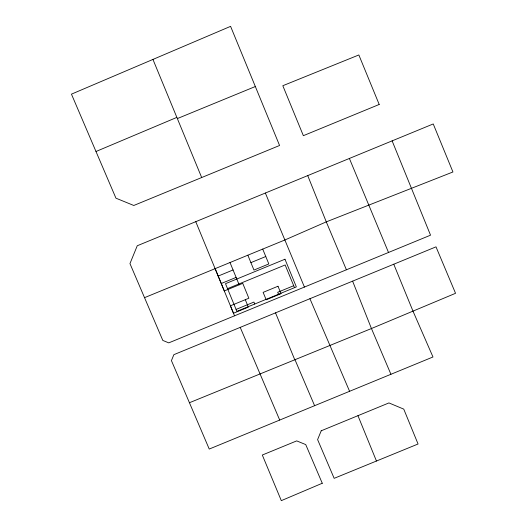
<?xml version="1.0" encoding="UTF-8"?>
<svg xmlns="http://www.w3.org/2000/svg" width="527" height="527" viewBox="0 0 527 527"><rect width="100%" height="100%" fill="white"/><g stroke="black" fill="none" stroke-linecap="round" stroke-linejoin="round"><path stroke-width="0.79" d="M95.98 151.499L176.861 117.389M392.121 140.861L430.539 235.18L168.765 342.873L162.817 340.429L129.958 263.599L137.257 245.753L433.24 123.95L452.943 171.98L326.285 221.867L284.975 239.937L144.523 297.669M177.349 118.582L255.332 86.527L279.573 145.485L133.786 205.477L115.947 198.178L71.455 94.149L230.582 26.35L255.332 86.527M218.198 276.076L233.066 269.962M250.905 262.63L265.773 256.517M221.254 283.506L236.122 277.393M227.539 288.644L285.153 264.969L294.514 287.663M236.076 309.415L253.922 302.076L254.725 304.026M293.71 285.713L277.709 292.294L278.513 294.244M393.761 264.205L413.049 311.273L432.983 356.983L209.239 449.057L171.433 360.62L173.87 354.671L436 246.847L455.545 293.302L371.449 328.532L189.43 402.727M309.922 298.704L349.592 391.317M390.929 374.282L371.449 328.532L352.609 281.148M294.975 359.684L314.612 405.718M240.226 327.379L279.705 420.059M346.41 269.798L326.285 221.867L307.735 175.61M265.364 193.034L304.422 287.063M349.394 158.475L388.518 252.473M152.949 59.432L201.683 177.54M195.767 221.676L234.535 315.805M262.716 249.087L268.829 263.948L253.961 270.061L247.848 255.2M275.522 312.847L294.777 359.783M230.009 262.532L239.179 284.83M245.292 299.692L248.349 307.129L233.481 313.242L230.424 305.805L248.856 298.229L242.743 283.361L224.311 290.944L215.141 268.645M357.952 415.684L376.462 461.046M321.207 430.796L317.603 439.604L334.158 478.338L418.063 444.004L403.761 409.13L388.939 402.924L321.207 430.796M322.267 483.259L281.313 500.65L262.308 455.032L296.708 440.888L305.739 444.584L322.267 483.259M379.196 104.465L303.361 135.683L282.821 85.723L358.847 54.96L379.196 104.465M284.975 259.225L225.497 283.684L236.88 311.365L296.358 286.905L284.975 259.225M277.992 286.247L263.131 292.36L266.188 299.791L281.049 293.677L277.992 286.247"/></g></svg>
